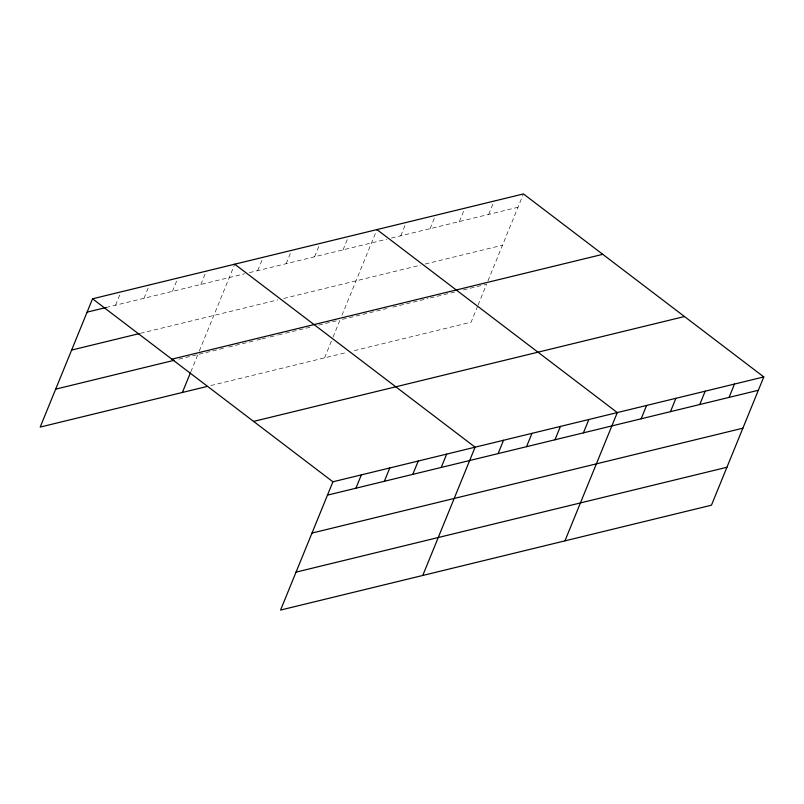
<?xml version="1.0" encoding="UTF-8"?>
<svg xmlns="http://www.w3.org/2000/svg" width="804" height="804" viewBox="0 0 804 804"><rect width="100%" height="100%" fill="white"/><g stroke="black" fill="none" stroke-linecap="round" stroke-linejoin="round"><path stroke-width="0.6" stroke-dasharray="4.02 3.01" d="M115.545 305.218L120.53 292.988M143.976 298.294L149.423 284.958M172.418 291.38L177.865 278.033M200.859 284.455L206.306 271.109M190.839 371.78L197.874 354.544M199.281 351.087L234.738 264.194M257.732 270.616L263.179 257.27M286.174 263.692L291.621 250.345M314.605 256.767L320.052 243.431M343.047 249.853L348.494 236.507M324.585 357.86L332.554 338.323M333.027 337.177L340.062 319.932L386.945 308.525M341.941 315.339L376.935 229.582M400.784 235.803L406.231 222.457M430.09 228.668L435.537 215.321M459.385 221.532L464.833 208.196M488.691 214.407L494.128 201.06M477.656 306.113L471.084 322.203L351.539 351.298M478.119 304.967L486.561 284.274L463.124 289.983M487.968 280.827L523.434 193.935M106.058 307.53L244.697 273.782M249.441 272.636L386.724 239.22M391.407 238.084L517.987 207.271M140.348 333.338L277.802 299.892M283.732 298.445L420.472 265.169M425.155 264.024L502.51 245.2M178.91 359.157L196.689 354.825M199.05 354.252L226.306 347.619M228.678 347.037L254.747 340.695M257.119 340.122L260.667 339.258M261.853 338.966L268.968 337.238M270.154 336.946L277.259 335.218M278.445 334.926L283.189 333.781M285.551 333.198L311.62 326.856M318.736 325.128L337.69 320.515M392.804 307.098L427.959 298.545M430.311 297.972L456.089 291.691M210.829 385.548L346.856 352.443"/><path stroke-width="1.21" d="M763.8 376.925L332.916 481.797L280.566 610.065L711.45 505.203L763.8 376.925L523.434 193.935L92.55 298.797L40.2 427.075L207.271 386.412M182.387 392.463L190.367 372.925M355.911 488.219L361.358 474.873M384.342 481.294L389.789 467.948M412.784 474.37L418.231 461.034M441.225 467.456L446.672 454.109M422.763 575.463L475.104 447.185L234.738 264.194M498.098 453.607L503.545 440.27M526.54 446.692L531.987 433.346M554.981 439.768L560.418 426.421M583.413 432.843L588.86 419.507M564.951 540.861L617.301 412.583L376.935 229.582M641.15 418.794L646.597 405.447M670.456 411.668L675.903 398.322M699.751 404.533L705.198 391.186M729.057 397.397L734.504 384.061M87.103 312.143L106.058 307.53M71.626 350.072L139.162 333.63M171.865 359.187L602.759 254.325M55.677 389.146L174.166 360.303M253.592 421.407L684.475 316.535M327.469 495.133L758.353 390.272M311.992 533.062L742.876 428.2M296.043 572.136L726.927 467.275M92.55 298.797L332.916 481.797"/></g></svg>
